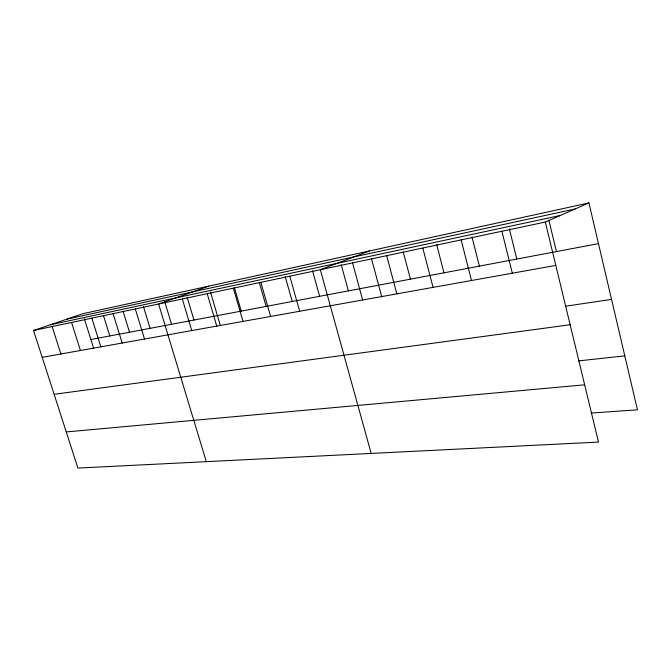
<?xml version="1.0" encoding="UTF-8"?>
<svg xmlns="http://www.w3.org/2000/svg" width="671" height="671" viewBox="0 0 671 671"><rect width="100%" height="100%" fill="white"/><g stroke="black" fill="none" stroke-linecap="round" stroke-linejoin="round"><path stroke-width="1.01" d="M545.33 222.051L598.498 442.08L77.911 468.073L33.55 330.501L545.33 222.051L588.928 202.927L637.45 409.813L591.218 413.076M369.419 250.971L320.327 269.734L371.18 453.428M208.74 286.14L158.608 303.997L206.299 461.665M33.55 330.501L82.776 313.709L588.928 202.927M66.991 319.094L575.173 208.958M50.258 324.798L560.369 215.458M90.887 339.518L598.473 243.632M42.206 357.341L555.806 265.414M565.401 306.244L611.549 299.392M54.125 394.296L570.149 324.756M578.603 360.889L624.802 355.882M66.261 431.939L584.659 384.819M52.145 326.559L60.91 353.994M71.562 322.441L80.436 350.497M84.336 318.675L93.68 348.425M91.852 318.146L100.843 346.848M113.08 313.642L122.181 343.032M103.426 315.445L109.801 335.936M123.07 311.277L129.52 332.212M135.307 308.937L144.525 339.031M143.485 306.714L150.078 328.329M164.814 301.958L171.541 324.278M182.327 298.972L191.763 330.577M187.159 297.211L193.961 320.042M210.476 292.036L220.256 325.292M207.213 293.697L216.758 326.098M234.506 287.985L241.225 311.118M233.349 288.161L243.011 321.401M260.843 282.332L270.606 316.46M259.291 282.491L266.144 306.404M285.259 276.746L292.246 301.472M289.797 276.2L299.669 311.26M312.518 270.732L319.631 296.305M341.204 264.634L348.375 290.87M352.569 262.898L362.642 299.987M371.575 259.014L381.774 296.943M386.672 255.676L396.846 293.864M403.279 252.053L410.426 279.153M422.797 248.018L433.063 287.381M436.704 244.722L443.967 272.812M461.145 239.891L471.487 280.503M471.998 236.997L479.371 266.127M509.331 228.845L516.804 259.056M501.908 231.252L512.325 273.198M548.878 220.214L556.435 251.566"/></g></svg>
